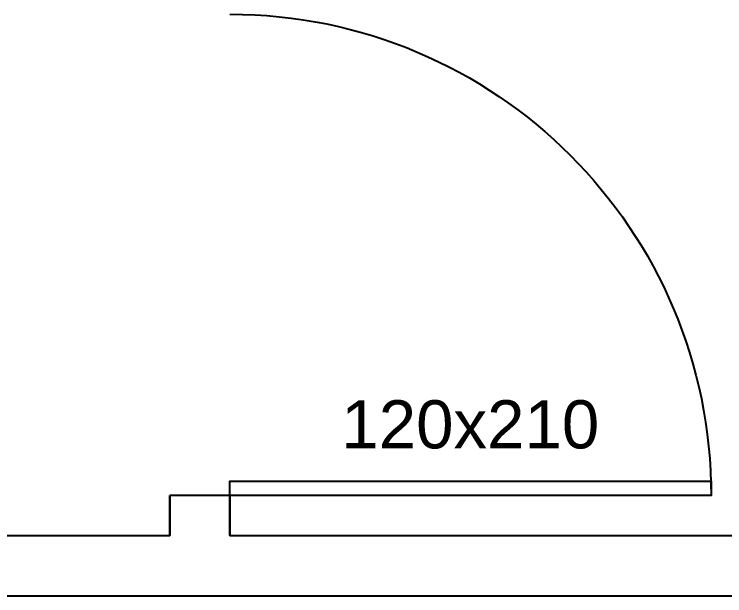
# Model space of a CAD drawing. Header units: centimetres. Extents: x 0 to 1084401, y -139216 to 99734.
# Drawn here: x 904025.2 to 904202.4, y 12151.5 to 12296.5 of the extents above; entities that cross this region are included whole.
import ezdxf
from ezdxf.enums import TextEntityAlignment as Align

# ---------------------------------------------------------------- set-up
doc = ezdxf.new("R2010")
doc.units = ezdxf.units.CM
doc.header["$LTSCALE"] = 4
doc.layers.add('0.6', color=6, linetype='Continuous')
doc.layers.add('02-CONT', color=2, linetype='Continuous')
doc.styles.add('2mm 1-50', font='arial.ttf', dxfattribs={"height": 0.1})

# ---------------------------------------------------------------- blocks, each defined once
blk = doc.blocks.new('1_00e')
blk.add_lwpolyline([(-28.40539012428269, -52.25289090163764), (-25.40539012428269, -52.25289090163764), (-25.40539012428269, 47.74710909836236), (-28.40539012428269, 47.74710909836236)], close=True)
at = {"color": 1}
blk.add_arc((-28.40539012428326, -52.25289090163764), 100, 0, 90, dxfattribs=at)

msp = doc.modelspace()

# ---------------------------------------------------------------- linework, layer by layer
at = {"layer": '0.6'}
msp.add_line((904079.0019350427, 12176.47670687522), (904064.0019350427, 12176.47670687522), dxfattribs=at)
for points in [[(903864.0019350427, 12166.47670687522), (904064.0019350427, 12166.47670687522), (904064.0019350427, 12176.47670687522)], [(904064.0019350427, 12176.47670687522), (904064.0019350427, 12166.47670687522)], [(904079.0019350427, 12166.47670687522), (904079.0019350427, 12176.47670687522)], [(904079.0019350427, 12176.47670687522), (904079.0019350427, 12166.47670687522), (904089.0019350427, 12166.47670687522)], [(904089.0019350427, 12166.47670687522), (904399.0019350427, 12166.47670687522)], [(903849.0019350427, 12151.47670687522), (904089.0019350427, 12151.47670687522), (904089.0019350427, 12151.47670687522)], [(904089.0019350427, 12151.47670687522), (904399.0019350427, 12151.47670687522)]]:
    msp.add_lwpolyline(points, dxfattribs=at)

# ---------------------------------------------------------------- block references
at = {"layer": '02-CONT', "xscale": -1.2, "yscale": 1.2, "zscale": 1.2, "rotation": 270}
msp.add_blockref('1_00e', (904141.7054041247, 12210.56317502436), dxfattribs=at)

# ---------------------------------------------------------------- texts
at = {"layer": '02-CONT', "style": '2mm 1-50'}
msp.add_text('120x210', height=12, dxfattribs=at).set_placement((904138.947922887, 12194.22546937663), align=Align.MIDDLE_CENTER)

doc.saveas('drawing.dxf')
